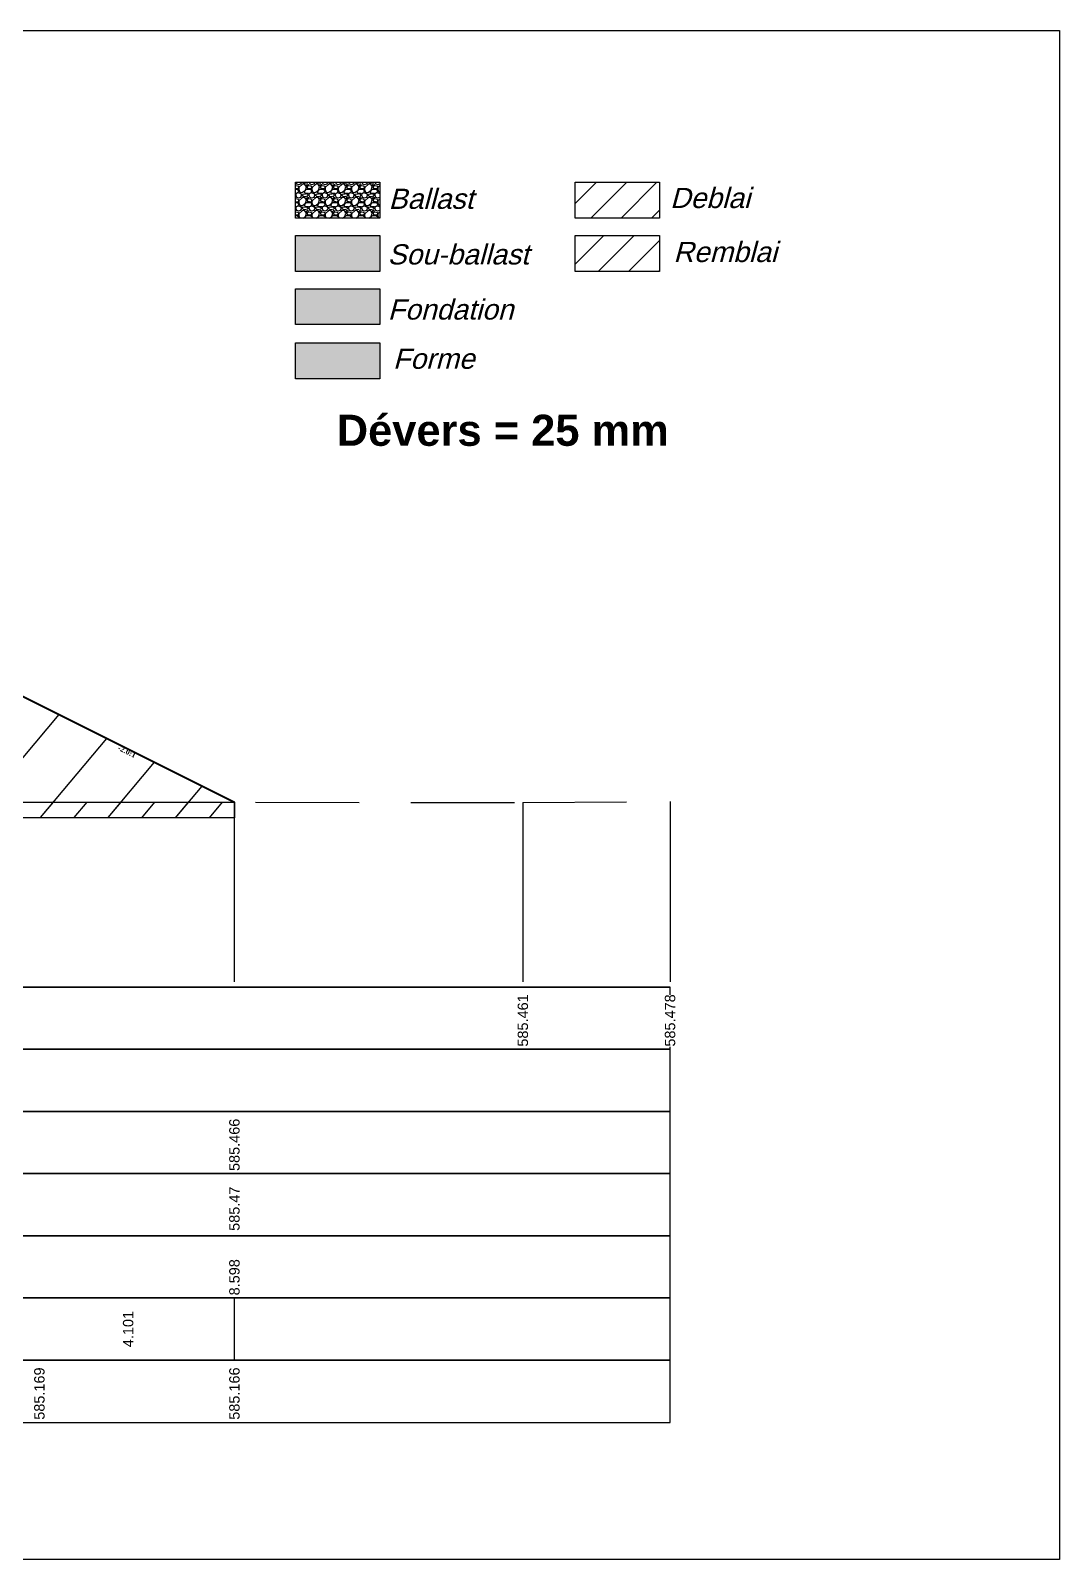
# Model space of a CAD drawing. Header units: millimetres. Extents: x 2762 to 3076, y 916 to 3305.
# Drawn here: x 2903.04 to 2922.89, y 2559.64 to 2589.14 of the extents above; entities that cross this region are included whole.
import ezdxf

# ---------------------------------------------------------------- set-up
doc = ezdxf.new("R2010")
doc.units = ezdxf.units.MM
doc.header["$LTSCALE"] = 2
doc.linetypes.add('CACHE', pattern=[9.525, 6.35, -3.175])
doc.linetypes.add('DASHED', pattern=[0.75, 0.5, -0.25])
for name, color, linetype in [('C-ANNO-TABL-TEXT', 150, 'Continuous'), ('C-ROAD-CORR', 5, 'Continuous'), ('C-ROAD-SCTN', 7, 'Continuous')]:
    doc.layers.add(name, color=color, linetype=linetype)
doc.styles.add('ARIAL', font='arial.ttf')
doc.styles.add('C3D_Etiquette', font='romans.shx')
doc.styles.add('C3D_Profil_Travers', font='romans.shx')
doc.styles.get("Standard").update_dxf_attribs({"font": 'arial.ttf'})

msp = doc.modelspace()

# ---------------------------------------------------------------- hatches: boundary and pattern name
h = msp.add_hatch(color=11)
h.dxf.hatch_style = 1
h.paths.add_polyline_path([(2909.781, 2585.185), (2908.155, 2585.185), (2908.155, 2584.493), (2909.781, 2584.493)])
h = msp.add_hatch(color=30)
h.dxf.hatch_style = 1
h.paths.add_polyline_path([(2909.781, 2584.158), (2908.155, 2584.158), (2908.155, 2583.466), (2909.781, 2583.466)])
h = msp.add_hatch(color=83)
h.dxf.hatch_style = 1
h.paths.add_polyline_path([(2909.781, 2583.112), (2908.155, 2583.112), (2908.155, 2582.42), (2909.781, 2582.42)])
at = {"linetype": 'Continuous', "lineweight": -3}
h = msp.add_hatch(dxfattribs=at)
h.set_pattern_fill('_U', color=3, angle=50, style=0, pattern_type=0)
h.set_pattern_definition([(50, (2888.8998, 2573.9848), (-0.766044, 0.64279), [])])
h.paths.add_polyline_path([(2888.9, 2573.985), (2888.9, 2574.285), (2892.483, 2576.076), (2900.48, 2576.396), (2902.876, 2576.3), (2906.977, 2574.25), (2906.977, 2573.95), (2897.977, 2573.958), (2889.507, 2573.983)])
h = msp.add_hatch(dxfattribs=at)
h.set_pattern_fill('_U', color=150, scale=0.5, angle=50, style=0, pattern_type=0)
h.set_pattern_definition([(50, (2888.8998, 2573.98476), (-0.383022, 0.321394), [])])
h.paths.add_polyline_path([(2888.9, 2573.985), (2888.9, 2574.285), (2889.507, 2574.283), (2897.977, 2574.258), (2906.977, 2574.25), (2906.977, 2573.95), (2897.977, 2573.958), (2889.507, 2573.983)])

# ---------------------------------------------------------------- linework, layer by layer
for p, q in [((2908.155, 2586.213), (2909.781, 2586.213)), ((2908.155, 2585.521), (2908.155, 2586.213)), ((2909.781, 2586.213), (2909.781, 2585.521)), ((2913.548, 2586.213), (2915.174, 2586.213)), ((2913.548, 2585.521), (2913.548, 2586.213)), ((2915.174, 2586.213), (2915.174, 2585.521)), ((2909.781, 2585.521), (2908.155, 2585.521)), ((2915.174, 2585.521), (2913.548, 2585.521)), ((2908.155, 2585.185), (2909.781, 2585.185)), ((2908.155, 2584.493), (2908.155, 2585.185)), ((2909.781, 2585.185), (2909.781, 2584.493)), ((2913.548, 2585.185), (2915.174, 2585.185)), ((2913.548, 2584.493), (2913.548, 2585.185)), ((2915.174, 2585.185), (2915.174, 2584.493)), ((2909.781, 2584.493), (2908.155, 2584.493)), ((2915.174, 2584.493), (2913.548, 2584.493)), ((2908.155, 2584.158), (2909.781, 2584.158)), ((2908.155, 2583.466), (2908.155, 2584.158)), ((2909.781, 2584.158), (2909.781, 2583.466)), ((2909.781, 2583.466), (2908.155, 2583.466)), ((2908.155, 2583.112), (2909.781, 2583.112)), ((2908.155, 2582.42), (2908.155, 2583.112)), ((2909.781, 2583.112), (2909.781, 2582.42)), ((2909.781, 2582.42), (2908.155, 2582.42))]:
    msp.add_line(p, q)
at = {"linetype": 'Continuous'}
for p, q in [((2908.158, 2586.166), (2908.155, 2586.167)), ((2908.155, 2586.164), (2908.158, 2586.166)), ((2908.195, 2586.138), (2908.155, 2586.144)), ((2908.155, 2586.098), (2908.205, 2586.092)), ((2908.155, 2586.077), (2908.181, 2586.077)), ((2908.207, 2586.013), (2908.155, 2585.986)), ((2908.16, 2585.963), (2908.176, 2585.999)), ((2908.161, 2586.213), (2908.174, 2586.182)), ((2908.173, 2586.182), (2908.216, 2586.169)), ((2908.176, 2585.999), (2908.217, 2586.012)), ((2908.18, 2586.08), (2908.214, 2586.057)), ((2908.218, 2586.122), (2908.197, 2586.14)), ((2908.204, 2586.083), (2908.217, 2586.105)), ((2908.214, 2586.055), (2908.204, 2586.019)), ((2908.216, 2586.169), (2908.26, 2586.182)), ((2908.216, 2586.01), (2908.257, 2585.995)), ((2908.219, 2586.123), (2908.217, 2586.07)), ((2908.217, 2586.105), (2908.217, 2586.121)), ((2908.217, 2586.07), (2908.237, 2586.022)), ((2908.284, 2586.169), (2908.225, 2586.116)), ((2908.237, 2586.019), (2908.29, 2586.017)), ((2908.256, 2585.997), (2908.271, 2585.964)), ((2908.26, 2586.182), (2908.271, 2586.213)), ((2908.337, 2586.169), (2908.276, 2586.174)), ((2908.29, 2586.019), (2908.346, 2586.062)), ((2908.29, 2585.963), (2908.298, 2585.983)), ((2908.317, 2586.187), (2908.293, 2586.213)), ((2908.346, 2585.983), (2908.298, 2585.978)), ((2908.36, 2586.193), (2908.302, 2586.188)), ((2908.324, 2586.027), (2908.369, 2586.077)), ((2908.343, 2585.997), (2908.325, 2586.028)), ((2908.364, 2586.125), (2908.336, 2586.17)), ((2908.405, 2585.993), (2908.341, 2585.998)), ((2908.346, 2586.062), (2908.366, 2586.126)), ((2908.397, 2585.976), (2908.346, 2585.988)), ((2908.363, 2586.169), (2908.373, 2586.144)), ((2908.382, 2586.177), (2908.364, 2586.17)), ((2908.369, 2586.077), (2908.435, 2586.077)), ((2908.374, 2586.143), (2908.412, 2586.166)), ((2908.399, 2586.146), (2908.374, 2586.121)), ((2908.374, 2586.121), (2908.394, 2586.09)), ((2908.394, 2586.213), (2908.376, 2586.192)), ((2908.412, 2586.166), (2908.381, 2586.177)), ((2908.395, 2586.1), (2908.459, 2586.092)), ((2908.399, 2585.963), (2908.397, 2585.976)), ((2908.449, 2586.138), (2908.399, 2586.145)), ((2908.461, 2586.013), (2908.408, 2585.985)), ((2908.414, 2585.963), (2908.43, 2585.999)), ((2908.415, 2586.213), (2908.428, 2586.182)), ((2908.427, 2586.182), (2908.47, 2586.169)), ((2908.43, 2585.999), (2908.471, 2586.012)), ((2908.434, 2586.08), (2908.468, 2586.057)), ((2908.472, 2586.122), (2908.451, 2586.14)), ((2908.458, 2586.083), (2908.471, 2586.105)), ((2908.468, 2586.055), (2908.458, 2586.019)), ((2908.47, 2586.169), (2908.514, 2586.182)), ((2908.47, 2586.01), (2908.511, 2585.995)), ((2908.473, 2586.123), (2908.471, 2586.07)), ((2908.471, 2586.105), (2908.471, 2586.121)), ((2908.471, 2586.07), (2908.491, 2586.022)), ((2908.538, 2586.169), (2908.479, 2586.116)), ((2908.491, 2586.019), (2908.544, 2586.017)), ((2908.51, 2585.997), (2908.525, 2585.964)), ((2908.514, 2586.182), (2908.525, 2586.213)), ((2908.591, 2586.169), (2908.53, 2586.174)), ((2908.544, 2586.019), (2908.6, 2586.062)), ((2908.544, 2585.963), (2908.552, 2585.983)), ((2908.571, 2586.187), (2908.547, 2586.213)), ((2908.6, 2585.983), (2908.552, 2585.978)), ((2908.614, 2586.193), (2908.556, 2586.188)), ((2908.578, 2586.027), (2908.623, 2586.077)), ((2908.597, 2585.997), (2908.579, 2586.028)), ((2908.618, 2586.125), (2908.59, 2586.17)), ((2908.659, 2585.993), (2908.595, 2585.998)), ((2908.6, 2586.062), (2908.62, 2586.126)), ((2908.651, 2585.976), (2908.6, 2585.988)), ((2908.617, 2586.169), (2908.627, 2586.144)), ((2908.636, 2586.177), (2908.618, 2586.17)), ((2908.623, 2586.077), (2908.689, 2586.077)), ((2908.628, 2586.143), (2908.666, 2586.166)), ((2908.653, 2586.146), (2908.628, 2586.121)), ((2908.628, 2586.121), (2908.648, 2586.09)), ((2908.648, 2586.213), (2908.63, 2586.192)), ((2908.666, 2586.166), (2908.635, 2586.177)), ((2908.649, 2586.1), (2908.713, 2586.092)), ((2908.653, 2585.963), (2908.651, 2585.976)), ((2908.703, 2586.138), (2908.653, 2586.145)), ((2908.715, 2586.013), (2908.662, 2585.985)), ((2908.668, 2585.963), (2908.684, 2585.999)), ((2908.669, 2586.213), (2908.682, 2586.182)), ((2908.681, 2586.182), (2908.724, 2586.169)), ((2908.684, 2585.999), (2908.725, 2586.012)), ((2908.688, 2586.08), (2908.722, 2586.057)), ((2908.726, 2586.122), (2908.705, 2586.14)), ((2908.712, 2586.083), (2908.725, 2586.105)), ((2908.722, 2586.055), (2908.712, 2586.019)), ((2908.724, 2586.169), (2908.768, 2586.182)), ((2908.724, 2586.01), (2908.765, 2585.995)), ((2908.727, 2586.123), (2908.725, 2586.07)), ((2908.725, 2586.105), (2908.725, 2586.121)), ((2908.725, 2586.07), (2908.745, 2586.022)), ((2908.792, 2586.169), (2908.733, 2586.116)), ((2908.745, 2586.019), (2908.798, 2586.017)), ((2908.764, 2585.997), (2908.779, 2585.964)), ((2908.768, 2586.182), (2908.779, 2586.213)), ((2908.845, 2586.169), (2908.784, 2586.174)), ((2908.798, 2586.019), (2908.854, 2586.062)), ((2908.798, 2585.963), (2908.806, 2585.983)), ((2908.825, 2586.187), (2908.801, 2586.213)), ((2908.854, 2585.983), (2908.806, 2585.978)), ((2908.868, 2586.193), (2908.81, 2586.188)), ((2908.832, 2586.027), (2908.877, 2586.077)), ((2908.851, 2585.997), (2908.833, 2586.028)), ((2908.872, 2586.125), (2908.844, 2586.17)), ((2908.913, 2585.993), (2908.849, 2585.998)), ((2908.854, 2586.062), (2908.874, 2586.126)), ((2908.905, 2585.976), (2908.854, 2585.988)), ((2908.871, 2586.169), (2908.881, 2586.144)), ((2908.89, 2586.177), (2908.872, 2586.17)), ((2908.877, 2586.077), (2908.943, 2586.077)), ((2908.882, 2586.143), (2908.92, 2586.166)), ((2908.907, 2586.146), (2908.882, 2586.121)), ((2908.882, 2586.121), (2908.902, 2586.09)), ((2908.902, 2586.213), (2908.884, 2586.192)), ((2908.92, 2586.166), (2908.889, 2586.177)), ((2908.903, 2586.1), (2908.967, 2586.092)), ((2908.907, 2585.963), (2908.905, 2585.976)), ((2908.957, 2586.138), (2908.907, 2586.145)), ((2908.969, 2586.013), (2908.916, 2585.985)), ((2908.922, 2585.963), (2908.938, 2585.999)), ((2908.923, 2586.213), (2908.936, 2586.182)), ((2908.935, 2586.182), (2908.978, 2586.169)), ((2908.938, 2585.999), (2908.979, 2586.012)), ((2908.942, 2586.08), (2908.976, 2586.057)), ((2908.98, 2586.122), (2908.959, 2586.14)), ((2908.966, 2586.083), (2908.979, 2586.105)), ((2908.976, 2586.055), (2908.966, 2586.019)), ((2908.978, 2586.169), (2909.022, 2586.182)), ((2908.978, 2586.01), (2909.019, 2585.995)), ((2908.981, 2586.123), (2908.979, 2586.07)), ((2908.979, 2586.105), (2908.979, 2586.121)), ((2908.979, 2586.07), (2908.999, 2586.022)), ((2909.046, 2586.169), (2908.987, 2586.116)), ((2908.999, 2586.019), (2909.052, 2586.017)), ((2909.018, 2585.997), (2909.033, 2585.964)), ((2909.022, 2586.182), (2909.033, 2586.213)), ((2909.099, 2586.169), (2909.038, 2586.174)), ((2909.052, 2586.019), (2909.108, 2586.062)), ((2909.052, 2585.963), (2909.06, 2585.983)), ((2909.079, 2586.187), (2909.055, 2586.213)), ((2909.108, 2585.983), (2909.06, 2585.978)), ((2909.122, 2586.193), (2909.064, 2586.188)), ((2909.086, 2586.027), (2909.131, 2586.077)), ((2909.105, 2585.997), (2909.087, 2586.028)), ((2909.126, 2586.125), (2909.098, 2586.17)), ((2909.167, 2585.993), (2909.103, 2585.998)), ((2909.108, 2586.062), (2909.128, 2586.126)), ((2909.159, 2585.976), (2909.108, 2585.988)), ((2909.125, 2586.169), (2909.135, 2586.144)), ((2909.144, 2586.177), (2909.126, 2586.17)), ((2909.131, 2586.077), (2909.197, 2586.077)), ((2909.136, 2586.143), (2909.174, 2586.166)), ((2909.161, 2586.146), (2909.136, 2586.121)), ((2909.136, 2586.121), (2909.156, 2586.09)), ((2909.156, 2586.213), (2909.138, 2586.192)), ((2909.174, 2586.166), (2909.143, 2586.177)), ((2909.157, 2586.1), (2909.221, 2586.092)), ((2909.161, 2585.963), (2909.159, 2585.976)), ((2909.211, 2586.138), (2909.161, 2586.145)), ((2909.223, 2586.013), (2909.17, 2585.985)), ((2909.176, 2585.963), (2909.192, 2585.999)), ((2909.177, 2586.213), (2909.19, 2586.182)), ((2909.189, 2586.182), (2909.232, 2586.169)), ((2909.192, 2585.999), (2909.233, 2586.012)), ((2909.196, 2586.08), (2909.23, 2586.057)), ((2909.234, 2586.122), (2909.213, 2586.14)), ((2909.22, 2586.083), (2909.233, 2586.105)), ((2909.23, 2586.055), (2909.22, 2586.019)), ((2909.232, 2586.169), (2909.276, 2586.182)), ((2909.232, 2586.01), (2909.273, 2585.995)), ((2909.235, 2586.123), (2909.233, 2586.07)), ((2909.233, 2586.105), (2909.233, 2586.121)), ((2909.233, 2586.07), (2909.253, 2586.022)), ((2909.3, 2586.169), (2909.241, 2586.116)), ((2909.253, 2586.019), (2909.306, 2586.017)), ((2909.272, 2585.997), (2909.287, 2585.964)), ((2909.276, 2586.182), (2909.287, 2586.213)), ((2909.353, 2586.169), (2909.292, 2586.174)), ((2909.306, 2586.019), (2909.362, 2586.062)), ((2909.306, 2585.963), (2909.314, 2585.983)), ((2909.333, 2586.187), (2909.309, 2586.213)), ((2909.362, 2585.983), (2909.314, 2585.978)), ((2909.376, 2586.193), (2909.318, 2586.188)), ((2909.34, 2586.027), (2909.385, 2586.077)), ((2909.359, 2585.997), (2909.341, 2586.028)), ((2909.38, 2586.125), (2909.352, 2586.17)), ((2909.421, 2585.993), (2909.357, 2585.998)), ((2909.362, 2586.062), (2909.382, 2586.126)), ((2909.413, 2585.976), (2909.362, 2585.988)), ((2909.379, 2586.169), (2909.389, 2586.144)), ((2909.398, 2586.177), (2909.38, 2586.17)), ((2909.385, 2586.077), (2909.451, 2586.077)), ((2909.39, 2586.143), (2909.428, 2586.166)), ((2909.415, 2586.146), (2909.39, 2586.121)), ((2909.39, 2586.121), (2909.41, 2586.09)), ((2909.41, 2586.213), (2909.392, 2586.192)), ((2909.428, 2586.166), (2909.397, 2586.177)), ((2909.411, 2586.1), (2909.475, 2586.092)), ((2909.415, 2585.963), (2909.413, 2585.976)), ((2909.465, 2586.138), (2909.415, 2586.145)), ((2909.477, 2586.013), (2909.424, 2585.985)), ((2909.43, 2585.963), (2909.446, 2585.999)), ((2909.431, 2586.213), (2909.444, 2586.182)), ((2909.443, 2586.182), (2909.486, 2586.169)), ((2909.446, 2585.999), (2909.487, 2586.012)), ((2909.45, 2586.08), (2909.484, 2586.057)), ((2909.488, 2586.122), (2909.467, 2586.14)), ((2909.474, 2586.083), (2909.487, 2586.105)), ((2909.484, 2586.055), (2909.474, 2586.019)), ((2909.486, 2586.169), (2909.53, 2586.182)), ((2909.486, 2586.01), (2909.527, 2585.995)), ((2909.489, 2586.123), (2909.487, 2586.07)), ((2909.487, 2586.105), (2909.487, 2586.121)), ((2909.487, 2586.07), (2909.507, 2586.022)), ((2909.554, 2586.169), (2909.495, 2586.116)), ((2909.507, 2586.019), (2909.56, 2586.017)), ((2909.526, 2585.997), (2909.541, 2585.964)), ((2909.53, 2586.182), (2909.541, 2586.213)), ((2909.607, 2586.169), (2909.546, 2586.174)), ((2909.56, 2586.019), (2909.616, 2586.062)), ((2909.56, 2585.963), (2909.568, 2585.983)), ((2909.587, 2586.187), (2909.563, 2586.213)), ((2909.616, 2585.983), (2909.568, 2585.978)), ((2909.63, 2586.193), (2909.572, 2586.188)), ((2909.594, 2586.027), (2909.639, 2586.077)), ((2909.613, 2585.997), (2909.595, 2586.028)), ((2909.634, 2586.125), (2909.606, 2586.17)), ((2909.675, 2585.993), (2909.611, 2585.998)), ((2909.616, 2586.062), (2909.636, 2586.126)), ((2909.667, 2585.976), (2909.616, 2585.988)), ((2909.633, 2586.169), (2909.643, 2586.144)), ((2909.652, 2586.177), (2909.634, 2586.17)), ((2909.639, 2586.077), (2909.705, 2586.077)), ((2909.644, 2586.143), (2909.682, 2586.166)), ((2909.669, 2586.146), (2909.644, 2586.121)), ((2909.644, 2586.121), (2909.664, 2586.09)), ((2909.664, 2586.213), (2909.646, 2586.192)), ((2909.682, 2586.166), (2909.651, 2586.177)), ((2909.665, 2586.1), (2909.729, 2586.092)), ((2909.669, 2585.963), (2909.667, 2585.976)), ((2909.719, 2586.138), (2909.669, 2586.145)), ((2909.731, 2586.013), (2909.678, 2585.985)), ((2909.684, 2585.963), (2909.7, 2585.999)), ((2909.685, 2586.213), (2909.698, 2586.182)), ((2909.697, 2586.182), (2909.74, 2586.169)), ((2909.7, 2585.999), (2909.741, 2586.012)), ((2909.704, 2586.08), (2909.738, 2586.057)), ((2909.742, 2586.122), (2909.721, 2586.14)), ((2909.728, 2586.083), (2909.741, 2586.105)), ((2909.738, 2586.055), (2909.728, 2586.019)), ((2909.74, 2586.169), (2909.781, 2586.181)), ((2909.74, 2586.01), (2909.781, 2585.995)), ((2909.743, 2586.123), (2909.741, 2586.07)), ((2909.741, 2586.105), (2909.741, 2586.121)), ((2909.741, 2586.07), (2909.761, 2586.022)), ((2909.781, 2586.145), (2909.749, 2586.116)), ((2909.761, 2586.019), (2909.781, 2586.018)), ((2909.78, 2585.997), (2909.781, 2585.994)), ((2908.158, 2585.912), (2908.155, 2585.913)), ((2908.155, 2585.91), (2908.158, 2585.912)), ((2908.195, 2585.884), (2908.155, 2585.89)), ((2908.155, 2585.844), (2908.205, 2585.838)), ((2908.155, 2585.823), (2908.181, 2585.823)), ((2908.207, 2585.759), (2908.155, 2585.732)), ((2908.159, 2585.963), (2908.174, 2585.928)), ((2908.159, 2585.709), (2908.174, 2585.674)), ((2908.16, 2585.709), (2908.176, 2585.745)), ((2908.173, 2585.928), (2908.216, 2585.915)), ((2908.176, 2585.745), (2908.217, 2585.758)), ((2908.18, 2585.826), (2908.214, 2585.803)), ((2908.218, 2585.868), (2908.197, 2585.886)), ((2908.204, 2585.829), (2908.217, 2585.851)), ((2908.214, 2585.801), (2908.204, 2585.765)), ((2908.216, 2585.915), (2908.26, 2585.928)), ((2908.216, 2585.756), (2908.257, 2585.741)), ((2908.219, 2585.869), (2908.217, 2585.816)), ((2908.217, 2585.851), (2908.217, 2585.867)), ((2908.217, 2585.816), (2908.237, 2585.768)), ((2908.284, 2585.915), (2908.225, 2585.862)), ((2908.237, 2585.765), (2908.29, 2585.763)), ((2908.256, 2585.743), (2908.271, 2585.71)), ((2908.26, 2585.928), (2908.273, 2585.963)), ((2908.26, 2585.674), (2908.273, 2585.709)), ((2908.337, 2585.915), (2908.276, 2585.92)), ((2908.317, 2585.933), (2908.289, 2585.963)), ((2908.317, 2585.679), (2908.289, 2585.709)), ((2908.29, 2585.765), (2908.346, 2585.808)), ((2908.29, 2585.709), (2908.298, 2585.729)), ((2908.346, 2585.729), (2908.298, 2585.724)), ((2908.36, 2585.939), (2908.302, 2585.934)), ((2908.36, 2585.685), (2908.302, 2585.68)), ((2908.324, 2585.773), (2908.369, 2585.823)), ((2908.343, 2585.743), (2908.325, 2585.774)), ((2908.364, 2585.871), (2908.336, 2585.916)), ((2908.405, 2585.739), (2908.341, 2585.744)), ((2908.346, 2585.808), (2908.366, 2585.872)), ((2908.397, 2585.722), (2908.346, 2585.734)), ((2908.363, 2585.915), (2908.373, 2585.89)), ((2908.382, 2585.923), (2908.364, 2585.916)), ((2908.369, 2585.823), (2908.435, 2585.823)), ((2908.374, 2585.889), (2908.412, 2585.912)), ((2908.399, 2585.892), (2908.374, 2585.867)), ((2908.374, 2585.867), (2908.394, 2585.836)), ((2908.399, 2585.964), (2908.376, 2585.938)), ((2908.399, 2585.71), (2908.376, 2585.684)), ((2908.412, 2585.912), (2908.381, 2585.923)), ((2908.395, 2585.846), (2908.459, 2585.838)), ((2908.399, 2585.709), (2908.397, 2585.722)), ((2908.449, 2585.884), (2908.399, 2585.891)), ((2908.461, 2585.759), (2908.408, 2585.731)), ((2908.413, 2585.963), (2908.428, 2585.928)), ((2908.413, 2585.709), (2908.428, 2585.674)), ((2908.414, 2585.709), (2908.43, 2585.745)), ((2908.427, 2585.928), (2908.47, 2585.915)), ((2908.43, 2585.745), (2908.471, 2585.758)), ((2908.434, 2585.826), (2908.468, 2585.803)), ((2908.472, 2585.868), (2908.451, 2585.886)), ((2908.458, 2585.829), (2908.471, 2585.851)), ((2908.468, 2585.801), (2908.458, 2585.765)), ((2908.47, 2585.915), (2908.514, 2585.928)), ((2908.47, 2585.756), (2908.511, 2585.741)), ((2908.473, 2585.869), (2908.471, 2585.816)), ((2908.471, 2585.851), (2908.471, 2585.867)), ((2908.471, 2585.816), (2908.491, 2585.768)), ((2908.538, 2585.915), (2908.479, 2585.862)), ((2908.491, 2585.765), (2908.544, 2585.763)), ((2908.51, 2585.743), (2908.525, 2585.71)), ((2908.514, 2585.928), (2908.527, 2585.963)), ((2908.514, 2585.674), (2908.527, 2585.709)), ((2908.591, 2585.915), (2908.53, 2585.92)), ((2908.571, 2585.933), (2908.543, 2585.963)), ((2908.571, 2585.679), (2908.543, 2585.709)), ((2908.544, 2585.765), (2908.6, 2585.808)), ((2908.544, 2585.709), (2908.552, 2585.729)), ((2908.6, 2585.729), (2908.552, 2585.724)), ((2908.614, 2585.939), (2908.556, 2585.934)), ((2908.614, 2585.685), (2908.556, 2585.68)), ((2908.578, 2585.773), (2908.623, 2585.823)), ((2908.597, 2585.743), (2908.579, 2585.774)), ((2908.618, 2585.871), (2908.59, 2585.916)), ((2908.659, 2585.739), (2908.595, 2585.744)), ((2908.6, 2585.808), (2908.62, 2585.872)), ((2908.651, 2585.722), (2908.6, 2585.734)), ((2908.617, 2585.915), (2908.627, 2585.89)), ((2908.636, 2585.923), (2908.618, 2585.916)), ((2908.623, 2585.823), (2908.689, 2585.823)), ((2908.628, 2585.889), (2908.666, 2585.912)), ((2908.653, 2585.892), (2908.628, 2585.867)), ((2908.628, 2585.867), (2908.648, 2585.836)), ((2908.653, 2585.964), (2908.63, 2585.938)), ((2908.653, 2585.71), (2908.63, 2585.684)), ((2908.666, 2585.912), (2908.635, 2585.923)), ((2908.649, 2585.846), (2908.713, 2585.838)), ((2908.653, 2585.709), (2908.651, 2585.722)), ((2908.703, 2585.884), (2908.653, 2585.891)), ((2908.715, 2585.759), (2908.662, 2585.731)), ((2908.667, 2585.963), (2908.682, 2585.928)), ((2908.667, 2585.709), (2908.682, 2585.674)), ((2908.668, 2585.709), (2908.684, 2585.745)), ((2908.681, 2585.928), (2908.724, 2585.915)), ((2908.684, 2585.745), (2908.725, 2585.758)), ((2908.688, 2585.826), (2908.722, 2585.803)), ((2908.726, 2585.868), (2908.705, 2585.886)), ((2908.712, 2585.829), (2908.725, 2585.851)), ((2908.722, 2585.801), (2908.712, 2585.765)), ((2908.724, 2585.915), (2908.768, 2585.928)), ((2908.724, 2585.756), (2908.765, 2585.741)), ((2908.727, 2585.869), (2908.725, 2585.816)), ((2908.725, 2585.851), (2908.725, 2585.867)), ((2908.725, 2585.816), (2908.745, 2585.768)), ((2908.792, 2585.915), (2908.733, 2585.862)), ((2908.745, 2585.765), (2908.798, 2585.763)), ((2908.764, 2585.743), (2908.779, 2585.71)), ((2908.768, 2585.928), (2908.781, 2585.963)), ((2908.768, 2585.674), (2908.781, 2585.709)), ((2908.845, 2585.915), (2908.784, 2585.92)), ((2908.825, 2585.933), (2908.797, 2585.963)), ((2908.825, 2585.679), (2908.797, 2585.709)), ((2908.798, 2585.765), (2908.854, 2585.808)), ((2908.798, 2585.709), (2908.806, 2585.729)), ((2908.854, 2585.729), (2908.806, 2585.724)), ((2908.868, 2585.939), (2908.81, 2585.934)), ((2908.868, 2585.685), (2908.81, 2585.68)), ((2908.832, 2585.773), (2908.877, 2585.823)), ((2908.851, 2585.743), (2908.833, 2585.774)), ((2908.872, 2585.871), (2908.844, 2585.916)), ((2908.913, 2585.739), (2908.849, 2585.744)), ((2908.854, 2585.808), (2908.874, 2585.872)), ((2908.905, 2585.722), (2908.854, 2585.734)), ((2908.871, 2585.915), (2908.881, 2585.89)), ((2908.89, 2585.923), (2908.872, 2585.916)), ((2908.877, 2585.823), (2908.943, 2585.823)), ((2908.882, 2585.889), (2908.92, 2585.912)), ((2908.907, 2585.892), (2908.882, 2585.867)), ((2908.882, 2585.867), (2908.902, 2585.836)), ((2908.907, 2585.964), (2908.884, 2585.938)), ((2908.907, 2585.71), (2908.884, 2585.684)), ((2908.92, 2585.912), (2908.889, 2585.923)), ((2908.903, 2585.846), (2908.967, 2585.838)), ((2908.907, 2585.709), (2908.905, 2585.722)), ((2908.957, 2585.884), (2908.907, 2585.891)), ((2908.969, 2585.759), (2908.916, 2585.731)), ((2908.921, 2585.963), (2908.936, 2585.928)), ((2908.921, 2585.709), (2908.936, 2585.674)), ((2908.922, 2585.709), (2908.938, 2585.745)), ((2908.935, 2585.928), (2908.978, 2585.915)), ((2908.938, 2585.745), (2908.979, 2585.758)), ((2908.942, 2585.826), (2908.976, 2585.803)), ((2908.98, 2585.868), (2908.959, 2585.886)), ((2908.966, 2585.829), (2908.979, 2585.851)), ((2908.976, 2585.801), (2908.966, 2585.765)), ((2908.978, 2585.915), (2909.022, 2585.928)), ((2908.978, 2585.756), (2909.019, 2585.741)), ((2908.981, 2585.869), (2908.979, 2585.816)), ((2908.979, 2585.851), (2908.979, 2585.867)), ((2908.979, 2585.816), (2908.999, 2585.768)), ((2909.046, 2585.915), (2908.987, 2585.862)), ((2908.999, 2585.765), (2909.052, 2585.763)), ((2909.018, 2585.743), (2909.033, 2585.71)), ((2909.022, 2585.928), (2909.035, 2585.963)), ((2909.022, 2585.674), (2909.035, 2585.709)), ((2909.099, 2585.915), (2909.038, 2585.92)), ((2909.079, 2585.933), (2909.051, 2585.963)), ((2909.079, 2585.679), (2909.051, 2585.709)), ((2909.052, 2585.765), (2909.108, 2585.808)), ((2909.052, 2585.709), (2909.06, 2585.729)), ((2909.108, 2585.729), (2909.06, 2585.724)), ((2909.122, 2585.939), (2909.064, 2585.934)), ((2909.122, 2585.685), (2909.064, 2585.68)), ((2909.086, 2585.773), (2909.131, 2585.823)), ((2909.105, 2585.743), (2909.087, 2585.774)), ((2909.126, 2585.871), (2909.098, 2585.916)), ((2909.167, 2585.739), (2909.103, 2585.744)), ((2909.108, 2585.808), (2909.128, 2585.872)), ((2909.159, 2585.722), (2909.108, 2585.734)), ((2909.125, 2585.915), (2909.135, 2585.89)), ((2909.144, 2585.923), (2909.126, 2585.916)), ((2909.131, 2585.823), (2909.197, 2585.823)), ((2909.136, 2585.889), (2909.174, 2585.912)), ((2909.161, 2585.892), (2909.136, 2585.867)), ((2909.136, 2585.867), (2909.156, 2585.836)), ((2909.161, 2585.964), (2909.138, 2585.938)), ((2909.161, 2585.71), (2909.138, 2585.684)), ((2909.174, 2585.912), (2909.143, 2585.923)), ((2909.157, 2585.846), (2909.221, 2585.838)), ((2909.161, 2585.709), (2909.159, 2585.722)), ((2909.211, 2585.884), (2909.161, 2585.891)), ((2909.223, 2585.759), (2909.17, 2585.731)), ((2909.175, 2585.963), (2909.19, 2585.928)), ((2909.175, 2585.709), (2909.19, 2585.674)), ((2909.176, 2585.709), (2909.192, 2585.745)), ((2909.189, 2585.928), (2909.232, 2585.915)), ((2909.192, 2585.745), (2909.233, 2585.758)), ((2909.196, 2585.826), (2909.23, 2585.803)), ((2909.234, 2585.868), (2909.213, 2585.886)), ((2909.22, 2585.829), (2909.233, 2585.851)), ((2909.23, 2585.801), (2909.22, 2585.765)), ((2909.232, 2585.915), (2909.276, 2585.928)), ((2909.232, 2585.756), (2909.273, 2585.741)), ((2909.235, 2585.869), (2909.233, 2585.816)), ((2909.233, 2585.851), (2909.233, 2585.867)), ((2909.233, 2585.816), (2909.253, 2585.768)), ((2909.3, 2585.915), (2909.241, 2585.862)), ((2909.253, 2585.765), (2909.306, 2585.763)), ((2909.272, 2585.743), (2909.287, 2585.71)), ((2909.276, 2585.928), (2909.289, 2585.963)), ((2909.276, 2585.674), (2909.289, 2585.709)), ((2909.353, 2585.915), (2909.292, 2585.92)), ((2909.333, 2585.933), (2909.305, 2585.963)), ((2909.333, 2585.679), (2909.305, 2585.709)), ((2909.306, 2585.765), (2909.362, 2585.808)), ((2909.306, 2585.709), (2909.314, 2585.729)), ((2909.362, 2585.729), (2909.314, 2585.724)), ((2909.376, 2585.939), (2909.318, 2585.934)), ((2909.376, 2585.685), (2909.318, 2585.68)), ((2909.34, 2585.773), (2909.385, 2585.823)), ((2909.359, 2585.743), (2909.341, 2585.774)), ((2909.38, 2585.871), (2909.352, 2585.916)), ((2909.421, 2585.739), (2909.357, 2585.744)), ((2909.362, 2585.808), (2909.382, 2585.872)), ((2909.413, 2585.722), (2909.362, 2585.734)), ((2909.379, 2585.915), (2909.389, 2585.89)), ((2909.398, 2585.923), (2909.38, 2585.916)), ((2909.385, 2585.823), (2909.451, 2585.823)), ((2909.39, 2585.889), (2909.428, 2585.912)), ((2909.415, 2585.892), (2909.39, 2585.867)), ((2909.39, 2585.867), (2909.41, 2585.836)), ((2909.415, 2585.964), (2909.392, 2585.938)), ((2909.415, 2585.71), (2909.392, 2585.684)), ((2909.428, 2585.912), (2909.397, 2585.923)), ((2909.411, 2585.846), (2909.475, 2585.838)), ((2909.415, 2585.709), (2909.413, 2585.722)), ((2909.465, 2585.884), (2909.415, 2585.891)), ((2909.477, 2585.759), (2909.424, 2585.731)), ((2909.429, 2585.963), (2909.444, 2585.928)), ((2909.429, 2585.709), (2909.444, 2585.674)), ((2909.43, 2585.709), (2909.446, 2585.745)), ((2909.443, 2585.928), (2909.486, 2585.915)), ((2909.446, 2585.745), (2909.487, 2585.758)), ((2909.45, 2585.826), (2909.484, 2585.803)), ((2909.488, 2585.868), (2909.467, 2585.886)), ((2909.474, 2585.829), (2909.487, 2585.851)), ((2909.484, 2585.801), (2909.474, 2585.765)), ((2909.486, 2585.915), (2909.53, 2585.928)), ((2909.486, 2585.756), (2909.527, 2585.741)), ((2909.489, 2585.869), (2909.487, 2585.816)), ((2909.487, 2585.851), (2909.487, 2585.867)), ((2909.487, 2585.816), (2909.507, 2585.768)), ((2909.554, 2585.915), (2909.495, 2585.862)), ((2909.507, 2585.765), (2909.56, 2585.763)), ((2909.526, 2585.743), (2909.541, 2585.71)), ((2909.53, 2585.928), (2909.543, 2585.963)), ((2909.53, 2585.674), (2909.543, 2585.709)), ((2909.607, 2585.915), (2909.546, 2585.92)), ((2909.587, 2585.933), (2909.559, 2585.963)), ((2909.587, 2585.679), (2909.559, 2585.709)), ((2909.56, 2585.765), (2909.616, 2585.808)), ((2909.56, 2585.709), (2909.568, 2585.729)), ((2909.616, 2585.729), (2909.568, 2585.724)), ((2909.63, 2585.939), (2909.572, 2585.934)), ((2909.63, 2585.685), (2909.572, 2585.68)), ((2909.594, 2585.773), (2909.639, 2585.823)), ((2909.613, 2585.743), (2909.595, 2585.774)), ((2909.634, 2585.871), (2909.606, 2585.916)), ((2909.675, 2585.739), (2909.611, 2585.744)), ((2909.616, 2585.808), (2909.636, 2585.872)), ((2909.667, 2585.722), (2909.616, 2585.734)), ((2909.633, 2585.915), (2909.643, 2585.89)), ((2909.652, 2585.923), (2909.634, 2585.916)), ((2909.639, 2585.823), (2909.705, 2585.823)), ((2909.644, 2585.889), (2909.682, 2585.912)), ((2909.669, 2585.892), (2909.644, 2585.867)), ((2909.644, 2585.867), (2909.664, 2585.836)), ((2909.669, 2585.964), (2909.646, 2585.938)), ((2909.669, 2585.71), (2909.646, 2585.684)), ((2909.682, 2585.912), (2909.651, 2585.923)), ((2909.665, 2585.846), (2909.729, 2585.838)), ((2909.669, 2585.709), (2909.667, 2585.722)), ((2909.719, 2585.884), (2909.669, 2585.891)), ((2909.731, 2585.759), (2909.678, 2585.731)), ((2909.683, 2585.963), (2909.698, 2585.928)), ((2909.683, 2585.709), (2909.698, 2585.674)), ((2909.684, 2585.709), (2909.7, 2585.745)), ((2909.697, 2585.928), (2909.74, 2585.915)), ((2909.7, 2585.745), (2909.741, 2585.758)), ((2909.704, 2585.826), (2909.738, 2585.803)), ((2909.742, 2585.868), (2909.721, 2585.886)), ((2909.728, 2585.829), (2909.741, 2585.851)), ((2909.738, 2585.801), (2909.728, 2585.765)), ((2909.74, 2585.915), (2909.781, 2585.927)), ((2909.74, 2585.756), (2909.781, 2585.741)), ((2909.743, 2585.869), (2909.741, 2585.816)), ((2909.741, 2585.851), (2909.741, 2585.867)), ((2909.741, 2585.816), (2909.761, 2585.768)), ((2909.781, 2585.891), (2909.749, 2585.862)), ((2909.761, 2585.765), (2909.781, 2585.764)), ((2909.78, 2585.743), (2909.781, 2585.74)), ((2908.158, 2585.658), (2908.155, 2585.659)), ((2908.155, 2585.656), (2908.158, 2585.658)), ((2908.195, 2585.63), (2908.155, 2585.636)), ((2908.155, 2585.59), (2908.205, 2585.584)), ((2908.155, 2585.569), (2908.181, 2585.569)), ((2908.173, 2585.674), (2908.216, 2585.661)), ((2908.18, 2585.572), (2908.214, 2585.549)), ((2908.218, 2585.614), (2908.197, 2585.632)), ((2908.204, 2585.575), (2908.217, 2585.597)), ((2908.214, 2585.547), (2908.206, 2585.521)), ((2908.216, 2585.661), (2908.26, 2585.674)), ((2908.219, 2585.615), (2908.217, 2585.562)), ((2908.217, 2585.597), (2908.217, 2585.613)), ((2908.217, 2585.562), (2908.235, 2585.521)), ((2908.284, 2585.661), (2908.225, 2585.608)), ((2908.337, 2585.661), (2908.276, 2585.666)), ((2908.302, 2585.521), (2908.346, 2585.554)), ((2908.325, 2585.521), (2908.369, 2585.569)), ((2908.364, 2585.617), (2908.336, 2585.662)), ((2908.346, 2585.554), (2908.366, 2585.618)), ((2908.363, 2585.661), (2908.373, 2585.636)), ((2908.382, 2585.669), (2908.364, 2585.662)), ((2908.369, 2585.569), (2908.435, 2585.569)), ((2908.374, 2585.635), (2908.412, 2585.658)), ((2908.399, 2585.638), (2908.374, 2585.613)), ((2908.374, 2585.613), (2908.394, 2585.582)), ((2908.412, 2585.658), (2908.381, 2585.669)), ((2908.395, 2585.592), (2908.459, 2585.584)), ((2908.449, 2585.63), (2908.399, 2585.637)), ((2908.427, 2585.674), (2908.47, 2585.661)), ((2908.434, 2585.572), (2908.468, 2585.549)), ((2908.472, 2585.614), (2908.451, 2585.632)), ((2908.458, 2585.575), (2908.471, 2585.597)), ((2908.468, 2585.547), (2908.46, 2585.521)), ((2908.47, 2585.661), (2908.514, 2585.674)), ((2908.473, 2585.615), (2908.471, 2585.562)), ((2908.471, 2585.597), (2908.471, 2585.613)), ((2908.471, 2585.562), (2908.489, 2585.521)), ((2908.538, 2585.661), (2908.479, 2585.608)), ((2908.591, 2585.661), (2908.53, 2585.666)), ((2908.556, 2585.521), (2908.6, 2585.554)), ((2908.579, 2585.521), (2908.623, 2585.569)), ((2908.618, 2585.617), (2908.59, 2585.662)), ((2908.6, 2585.554), (2908.62, 2585.618)), ((2908.617, 2585.661), (2908.627, 2585.636)), ((2908.636, 2585.669), (2908.618, 2585.662)), ((2908.623, 2585.569), (2908.689, 2585.569)), ((2908.628, 2585.635), (2908.666, 2585.658)), ((2908.653, 2585.638), (2908.628, 2585.613)), ((2908.628, 2585.613), (2908.648, 2585.582)), ((2908.666, 2585.658), (2908.635, 2585.669)), ((2908.649, 2585.592), (2908.713, 2585.584)), ((2908.703, 2585.63), (2908.653, 2585.637)), ((2908.681, 2585.674), (2908.724, 2585.661)), ((2908.688, 2585.572), (2908.722, 2585.549)), ((2908.726, 2585.614), (2908.705, 2585.632)), ((2908.712, 2585.575), (2908.725, 2585.597)), ((2908.722, 2585.547), (2908.714, 2585.521)), ((2908.724, 2585.661), (2908.768, 2585.674)), ((2908.727, 2585.615), (2908.725, 2585.562)), ((2908.725, 2585.597), (2908.725, 2585.613)), ((2908.725, 2585.562), (2908.743, 2585.521)), ((2908.792, 2585.661), (2908.733, 2585.608)), ((2908.845, 2585.661), (2908.784, 2585.666)), ((2908.81, 2585.521), (2908.854, 2585.554)), ((2908.833, 2585.521), (2908.877, 2585.569)), ((2908.872, 2585.617), (2908.844, 2585.662)), ((2908.854, 2585.554), (2908.874, 2585.618)), ((2908.871, 2585.661), (2908.881, 2585.636)), ((2908.89, 2585.669), (2908.872, 2585.662)), ((2908.877, 2585.569), (2908.943, 2585.569)), ((2908.882, 2585.635), (2908.92, 2585.658)), ((2908.907, 2585.638), (2908.882, 2585.613)), ((2908.882, 2585.613), (2908.902, 2585.582)), ((2908.92, 2585.658), (2908.889, 2585.669)), ((2908.903, 2585.592), (2908.967, 2585.584)), ((2908.957, 2585.63), (2908.907, 2585.637)), ((2908.935, 2585.674), (2908.978, 2585.661)), ((2908.942, 2585.572), (2908.976, 2585.549)), ((2908.98, 2585.614), (2908.959, 2585.632)), ((2908.966, 2585.575), (2908.979, 2585.597)), ((2908.976, 2585.547), (2908.968, 2585.521)), ((2908.978, 2585.661), (2909.022, 2585.674)), ((2908.981, 2585.615), (2908.979, 2585.562)), ((2908.979, 2585.597), (2908.979, 2585.613)), ((2908.979, 2585.562), (2908.997, 2585.521)), ((2909.046, 2585.661), (2908.987, 2585.608)), ((2909.099, 2585.661), (2909.038, 2585.666)), ((2909.064, 2585.521), (2909.108, 2585.554)), ((2909.087, 2585.521), (2909.131, 2585.569)), ((2909.126, 2585.617), (2909.098, 2585.662)), ((2909.108, 2585.554), (2909.128, 2585.618)), ((2909.125, 2585.661), (2909.135, 2585.636)), ((2909.144, 2585.669), (2909.126, 2585.662)), ((2909.131, 2585.569), (2909.197, 2585.569)), ((2909.136, 2585.635), (2909.174, 2585.658)), ((2909.161, 2585.638), (2909.136, 2585.613)), ((2909.136, 2585.613), (2909.156, 2585.582)), ((2909.174, 2585.658), (2909.143, 2585.669)), ((2909.157, 2585.592), (2909.221, 2585.584)), ((2909.211, 2585.63), (2909.161, 2585.637)), ((2909.189, 2585.674), (2909.232, 2585.661)), ((2909.196, 2585.572), (2909.23, 2585.549)), ((2909.234, 2585.614), (2909.213, 2585.632)), ((2909.22, 2585.575), (2909.233, 2585.597)), ((2909.23, 2585.547), (2909.222, 2585.521)), ((2909.232, 2585.661), (2909.276, 2585.674)), ((2909.235, 2585.615), (2909.233, 2585.562)), ((2909.233, 2585.597), (2909.233, 2585.613)), ((2909.233, 2585.562), (2909.251, 2585.521)), ((2909.3, 2585.661), (2909.241, 2585.608)), ((2909.353, 2585.661), (2909.292, 2585.666)), ((2909.318, 2585.521), (2909.362, 2585.554)), ((2909.341, 2585.521), (2909.385, 2585.569)), ((2909.38, 2585.617), (2909.352, 2585.662)), ((2909.362, 2585.554), (2909.382, 2585.618)), ((2909.379, 2585.661), (2909.389, 2585.636)), ((2909.398, 2585.669), (2909.38, 2585.662)), ((2909.385, 2585.569), (2909.451, 2585.569)), ((2909.39, 2585.635), (2909.428, 2585.658)), ((2909.415, 2585.638), (2909.39, 2585.613)), ((2909.39, 2585.613), (2909.41, 2585.582)), ((2909.428, 2585.658), (2909.397, 2585.669)), ((2909.411, 2585.592), (2909.475, 2585.584)), ((2909.465, 2585.63), (2909.415, 2585.637)), ((2909.443, 2585.674), (2909.486, 2585.661)), ((2909.45, 2585.572), (2909.484, 2585.549)), ((2909.488, 2585.614), (2909.467, 2585.632)), ((2909.474, 2585.575), (2909.487, 2585.597)), ((2909.484, 2585.547), (2909.476, 2585.521)), ((2909.486, 2585.661), (2909.53, 2585.674)), ((2909.489, 2585.615), (2909.487, 2585.562)), ((2909.487, 2585.597), (2909.487, 2585.613)), ((2909.487, 2585.562), (2909.505, 2585.521)), ((2909.554, 2585.661), (2909.495, 2585.608)), ((2909.607, 2585.661), (2909.546, 2585.666)), ((2909.572, 2585.521), (2909.616, 2585.554)), ((2909.595, 2585.521), (2909.639, 2585.569)), ((2909.634, 2585.617), (2909.606, 2585.662)), ((2909.616, 2585.554), (2909.636, 2585.618)), ((2909.633, 2585.661), (2909.643, 2585.636)), ((2909.652, 2585.669), (2909.634, 2585.662)), ((2909.639, 2585.569), (2909.705, 2585.569)), ((2909.644, 2585.635), (2909.682, 2585.658)), ((2909.669, 2585.638), (2909.644, 2585.613)), ((2909.644, 2585.613), (2909.664, 2585.582)), ((2909.682, 2585.658), (2909.651, 2585.669)), ((2909.665, 2585.592), (2909.729, 2585.584)), ((2909.719, 2585.63), (2909.669, 2585.637)), ((2909.697, 2585.674), (2909.74, 2585.661)), ((2909.704, 2585.572), (2909.738, 2585.549)), ((2909.742, 2585.614), (2909.721, 2585.632)), ((2909.728, 2585.575), (2909.741, 2585.597)), ((2909.738, 2585.547), (2909.73, 2585.521)), ((2909.74, 2585.661), (2909.781, 2585.673)), ((2909.743, 2585.615), (2909.741, 2585.562)), ((2909.741, 2585.597), (2909.741, 2585.613)), ((2909.741, 2585.562), (2909.759, 2585.521)), ((2909.781, 2585.637), (2909.749, 2585.608))]:
    msp.add_line(p, q, dxfattribs=at)
at = {"color": 1, "linetype": 'Continuous'}
for p, q in [((2913.548, 2585.8), (2913.96, 2586.213)), ((2913.852, 2585.521), (2914.544, 2586.213)), ((2914.436, 2585.521), (2915.127, 2586.213)), ((2915.019, 2585.521), (2915.174, 2585.676))]:
    msp.add_line(p, q, dxfattribs=at)
at = {"color": 3, "linetype": 'Continuous'}
for p, q in [((2913.548, 2584.633), (2914.1, 2585.185)), ((2913.992, 2584.493), (2914.684, 2585.185)), ((2914.576, 2584.493), (2915.174, 2585.092)), ((2915.159, 2584.493), (2915.174, 2584.508))]:
    msp.add_line(p, q, dxfattribs=at)
at = {"color": 253, "linetype": 'Continuous', "lineweight": -3}
for p, q in [((2902.876, 2576.3), (2906.977, 2574.25)), ((2897.977, 2574.258), (2906.977, 2574.25)), ((2906.977, 2574.25), (2906.977, 2573.95)), ((2906.977, 2574.25), (2906.977, 2573.95)), ((2906.977, 2573.95), (2897.977, 2573.958)), ((2906.977, 2573.95), (2897.977, 2573.958))]:
    msp.add_line(p, q, dxfattribs=at)
at = {"color": 105, "linetype": 'DASHED', "lineweight": -3, "ltscale": 2}
for p, q in [((2898.38, 2574.257), (2912.541, 2574.245)), ((2912.541, 2574.245), (2915.38, 2574.262))]:
    msp.add_line(p, q, dxfattribs=at)
at = {"color": 8, "linetype": 'CACHE', "lineweight": -3}
msp.add_line((2906.977, 2570.784), (2906.977, 2574.25), dxfattribs=at)
at = {"color": 98, "linetype": 'CACHE', "lineweight": -3}
for p, q in [((2912.541, 2574.245), (2912.541, 2570.784)), ((2915.38, 2574.262), (2915.38, 2570.784))]:
    msp.add_line(p, q, dxfattribs=at)
at = {"color": 6, "linetype": 'Continuous', "lineweight": -3}
for p, q in [((2898.38, 2573.957), (2903.215, 2573.953)), ((2903.215, 2573.953), (2906.977, 2573.95))]:
    msp.add_line(p, q, dxfattribs=at)
at = {"color": 7, "linetype": 'Continuous', "lineweight": -3}
for p, q in [((2881.379, 2570.684), (2915.381, 2570.684)), ((2906.977, 2563.484), (2906.977, 2564.684))]:
    msp.add_line(p, q, dxfattribs=at)
for points in [[(2881.379, 2569.484), (2915.381, 2569.484), (2915.381, 2570.684), (2881.379, 2570.684)], [(2881.379, 2568.284), (2915.381, 2568.284), (2915.381, 2569.484), (2881.379, 2569.484)], [(2881.379, 2567.084), (2915.381, 2567.084), (2915.381, 2568.284), (2881.379, 2568.284)], [(2881.379, 2565.884), (2915.381, 2565.884), (2915.381, 2567.084), (2881.379, 2567.084)], [(2881.379, 2564.684), (2915.381, 2564.684), (2915.381, 2565.884), (2881.379, 2565.884)], [(2881.379, 2563.484), (2915.381, 2563.484), (2915.381, 2564.684), (2881.379, 2564.684)], [(2881.379, 2562.284), (2915.381, 2562.284), (2915.381, 2563.484), (2881.379, 2563.484)]]:
    msp.add_3dface(points, dxfattribs=at)
at = {"layer": 'C-ROAD-CORR', "color": 1, "linetype": 'Continuous', "lineweight": 40}
msp.add_line((2902.876, 2576.3), (2906.977, 2574.25), dxfattribs=at)
at = {"layer": 'C-ROAD-SCTN', "color": 154, "linetype": 'Continuous', "lineweight": -3}
msp.add_line((2902.876, 2576.3), (2906.977, 2574.25), dxfattribs=at)
at = {"layer": 'C-ROAD-SCTN', "color": 1, "linetype": 'Continuous', "lineweight": -3}
msp.add_line((2902.876, 2576.3), (2906.977, 2574.25), dxfattribs=at)

# ---------------------------------------------------------------- texts
at = {"insert": (2908.949, 2581.727), "char_height": 0.6, "attachment_point": 1}
msp.add_mtext_dynamic_manual_height_columns('{\\fArial|b1|i0|c0|p34;Dévers = 25 mm}', width=8.82587, gutter_width=1.25, heights=[0], dxfattribs=at)
at = {"color": 7, "linetype": 'Continuous', "lineweight": -3, "insert": (2904.925, 2575.272), "char_height": 0.1, "width": 0.34598, "attachment_point": 2, "rotation": 333.4349, "style": 'C3D_Etiquette'}
msp.add_mtext('{\\fTimes New Roman|b1|i0|c0|p18;-2.0:1}', dxfattribs=at)
at = {"color": 7, "linetype": 'Continuous', "lineweight": -3, "char_height": 0.2, "rotation": 90, "style": 'C3D_Profil_Travers'}
for s, insert, attachment_point in [('{\\fArial|b0|i0|c0|p34;585.47}', (2906.977, 2565.979), 4), ('{\\fArial|b0|i0|c0|p34;4.101}', (2904.927, 2564.084), 5)]:
    msp.add_mtext(s, dxfattribs=dict(at, insert=insert, attachment_point=attachment_point))
at = {"layer": 'C-ANNO-TABL-TEXT', "color": 7, "style": 'ARIAL', "oblique": 15}
for s, p in [('Ballast', (2909.949, 2585.699)), ('Deblai', (2915.379, 2585.715)), ('Sou-ballast', (2909.929, 2584.626)), ('Remblai', (2915.443, 2584.673)), ('Fondation', (2909.934, 2583.563)), ('Forme', (2910.034, 2582.613))]:
    msp.add_text(s, height=0.39, dxfattribs=at).set_placement(p)

# ---------------------------------------------------------------- next in the draw order: texts
at = {"color": 7, "linetype": 'Continuous', "lineweight": -3, "char_height": 0.2, "attachment_point": 4, "rotation": 90, "style": 'C3D_Profil_Travers', "bg_fill": 3, "box_fill_scale": 1.000375, "bg_fill_color": 256, "bg_fill_true_color": 13158600, "bg_fill_transparency": 0}
for s, insert, width in [('{\\fArial|b0|i0|c0|p34;585.461}', (2912.541, 2569.534), 0.95654), ('{\\fArial|b0|i0|c0|p34;585.478}', (2915.38, 2569.534), 0.99595), ('{\\fArial|b0|i0|c0|p34;585.466}', (2906.977, 2567.134), 0.99539), ('{\\fArial|b0|i0|c0|p34;\\C256;8.598}', (2906.977, 2564.734), 0.68234), ('{\\fArial|b0|i0|c0|p34;585.169}', (2903.215, 2562.334), 0.99595), ('{\\fArial|b0|i0|c0|p34;585.166}', (2906.977, 2562.334), 0.99539)]:
    msp.add_mtext(s, dxfattribs=dict(at, insert=insert, width=width))

# ---------------------------------------------------------------- next in the draw order: linework, layer by layer
msp.add_lwpolyline([(2873.89, 2589.139), (2922.89, 2589.139), (2922.89, 2559.639), (2873.89, 2559.639)], close=True)

doc.saveas('drawing.dxf')
